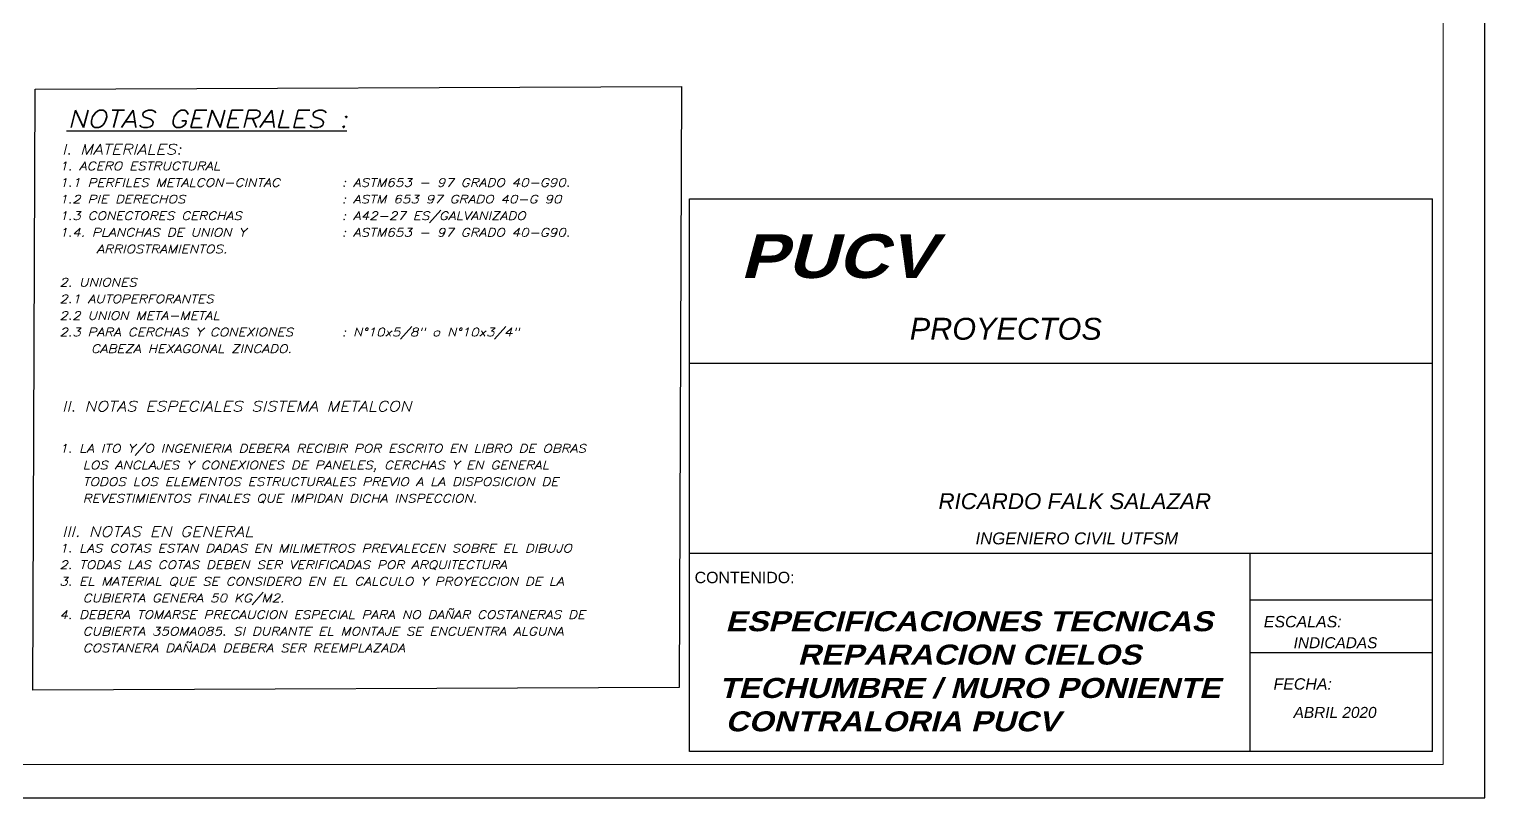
# Model space of a CAD drawing. Header units: millimetres. Extents: x 16 to 499, y 22 to 82.
# Drawn here: x 89.99 to 133.63, y 22.23 to 45.28 of the extents above; entities that cross this region are included whole.
import ezdxf
from ezdxf.enums import TextEntityAlignment as Align

# ---------------------------------------------------------------- set-up
doc = ezdxf.new("R2010")
doc.units = ezdxf.units.MM
doc.linetypes.add('DASHED2', pattern=[0.375, 0.25, -0.125])
for name, color, linetype in [('08', 8, 'Continuous'), ('2', 2, 'Continuous'), ('GC_Formato Gases Clínicos', 7, 'Continuous'), ('L-01', 8, 'Continuous')]:
    doc.layers.add(name, color=color, linetype=linetype)
doc.layers.add('MUROS', color=7, linetype='Continuous', lineweight=18)
doc.styles.add('ARIAL', font='arial.ttf', dxfattribs={"height": 35})
doc.styles.add('ROMANS', font='romans.shx', dxfattribs={"width": 0.9})
doc.styles.add('style2', font='arial.ttf')

msp = doc.modelspace()

# ---------------------------------------------------------------- linework, layer by layer
at = {"color": 5, "linetype": 'DASHED2', "lineweight": 50, "ltscale": 1.8}
msp.add_line((111.423, 24.367), (111.423, 24.367), dxfattribs=at)
at = {"color": 2}
msp.add_lwpolyline([(109.473, 25.54), (90.1, 25.461), (90.171, 43.48), (109.543, 43.559)], close=True, dxfattribs=at)
at = {"layer": '08', "linetype": 'Continuous'}
msp.add_lwpolyline([(16.224, 81.63), (16.224, 22.23), (133.626, 22.23), (133.626, 81.63), (16.224, 81.63)], dxfattribs=at)
at = {"layer": 'GC_Formato Gases Clínicos'}
for p, q in [((132.06, 23.622), (132.06, 40.191)), ((109.785, 35.26), (132.06, 35.26)), ((109.785, 29.562), (132.06, 29.562)), ((126.583, 29.562), (126.583, 23.622)), ((126.583, 28.171), (132.06, 28.171)), ((126.583, 26.592), (132.06, 26.592))]:
    msp.add_line(p, q, dxfattribs=at)
at = {"layer": 'GC_Formato Gases Clínicos', "ltscale": 0.01}
msp.add_lwpolyline([(132.06, 23.622), (109.785, 23.622), (109.785, 40.191), (132.06, 40.191)], dxfattribs=at)
at = {"layer": 'MUROS', "color": 4, "linetype": 'Continuous', "lineweight": 0}
msp.add_lwpolyline([(18.709, 80.63), (18.709, 23.23), (132.378, 23.23), (132.378, 80.63)], close=True, dxfattribs=at)

# ---------------------------------------------------------------- texts
at = {"color": 2, "style": 'ROMANS', "oblique": 15, "width": 1.2}
for s, p in [('I. MATERIALES:', (90.978, 41.673)), ('II. NOTAS ESPECIALES SISTEMA METALCON', (90.978, 33.97)), ('III. NOTAS EN GENERAL', (90.978, 30.214))]:
    msp.add_text(s, height=0.31139, dxfattribs=at).set_placement(p, align=Align.MIDDLE_LEFT)
at = {"layer": '2', "color": 2, "style": 'ROMANS', "oblique": 15, "width": 1.2}
msp.add_text('%%uNOTAS GENERALES :', height=0.517, dxfattribs=at).set_placement((91.143, 42.326, -0.05))
for s, height, p in [('1. ACERO ESTRUCTURAL', 0.24911, (90.901, 41.174)), ('1.1 PERFILES METALCON-CINTAC ', 0.24911, (90.901, 40.676)), (': ASTM653 - 97 GRADO 40-G90.', 0.24911, (99.369, 40.676)), ('1.2 PIE DERECHOS', 0.24911, (90.901, 40.178)), (': ASTM 653 97 GRADO 40-G 90', 0.24911, (99.369, 40.178)), ('1.3 CONECTORES CERCHAS', 0.24911, (90.901, 39.68)), (': A42-27 ES/GALVANIZADO', 0.24911, (99.369, 39.68)), ('1.4. PLANCHAS DE UNION Y', 0.24911, (90.901, 39.181)), (': ASTM653 - 97 GRADO 40-G90.', 0.24911, (99.369, 39.181)), ('ARRIOSTRAMIENTOS.', 0.24911, (92.013, 38.683)), ('2. UNIONES', 0.2491, (90.901, 37.687)), ('2.1 AUTOPERFORANTES', 0.24911, (90.901, 37.189)), ('2.2 UNION META-METAL', 0.24911, (90.901, 36.69)), ('2.3 PARA CERCHAS Y CONEXIONES', 0.24911, (90.901, 36.192)), (': N%%D10x5/8" o N%%D10x3/4"', 0.24911, (99.369, 36.192)), ('CABEZA HEXAGONAL ZINCADO.', 0.24911, (91.845, 35.694)), ('1. LA ITO Y/O INGENIERIA DEBERA RECIBIR POR ESCRITO EN LIBRO DE OBRAS', 0.24911, (90.901, 32.705)), ('LOS ANCLAJES Y CONEXIONES DE PANELES, CERCHAS Y EN GENERAL ', 0.24911, (91.599, 32.206)), ('TODOS LOS ELEMENTOS ESTRUCTURALES PREVIO A LA DISPOSICION DE', 0.24911, (91.599, 31.708)), ('REVESTIMIENTOS FINALES QUE IMPIDAN DICHA INSPECCION.', 0.24911, (91.599, 31.21)), ('1. LAS COTAS ESTAN DADAS EN MILIMETROS PREVALECEN SOBRE EL DIBUJO', 0.24911, (90.901, 29.715)), ('2. TODAS LAS COTAS DEBEN SER VERIFICADAS POR ARQUITECTURA', 0.24911, (90.901, 29.217)), ('3. EL MATERIAL QUE SE CONSIDERO EN EL CALCULO Y PROYECCION DE LA', 0.24911, (90.901, 28.719)), ('CUBIERTA GENERA 50 KG/M2.', 0.24911, (91.599, 28.221)), ('4. DEBERA TOMARSE PRECAUCION ESPECIAL PARA NO DAÑAR COSTANERAS DE', 0.24911, (90.901, 27.722)), ('CUBIERTA 35OMA085. SI DURANTE EL MONTAJE SE ENCUENTRA ALGUNA', 0.24911, (91.599, 27.224)), ('COSTANERA DAÑADA DEBERA SER REEMPLAZADA', 0.24911, (91.599, 26.726))]:
    msp.add_text(s, height=height, dxfattribs=at).set_placement(p, align=Align.MIDDLE_LEFT)
at = {"layer": 'GC_Formato Gases Clínicos'}
for s, insert, char_height, width, attachment_point, style in [('\\A1;{\\fArial|b0|i1|c0|p34;RICARDO FALK SALAZAR}', (117.249, 31.121), 0.47847, 9.30777, 4, 'style2'), ('\\A1;{\\fArial|b0|i1|c0|p34;INGENIERO CIVIL UTFSM}', (118.36, 30.007), 0.35886, 6.98083, 4, 'style2'), ('\\A1;CONTENIDO:', (111.438, 28.835), 0.34155, 9.30777, 5, 'ARIAL'), ('\\A1;\\pi0.55868;{\\fArial Black|b0|i1|c0|p34;\\H0.8x;ESPECIFICACIONES TECNICAS \\P\\pi2.7256;REPARACION CIELOS \\P\\pi0.36264;TECHUMBRE / MURO PONIENTE \\P\\pi2.7946;CONTRALORIA PUCV     \\H1.25x;      }\\P\\pi0; ', (110.302, 25.446), 0.75, 15.42159, 4, 'style2'), ('\\A1;{\\fArial|b0|i1|c0|p34;ESCALAS:}', (128.166, 27.511), 0.34155, 9.30777, 5, 'ARIAL'), ('\\A1; {\\fArial|b0|i1|c0|p34;\\H0.68969x;INDICADAS}', (127.708, 26.879), 0.47847, 9.30777, 4, 'style2'), ('\\A1;{\\fArial|b0|i1|c0|p34;FECHA:}', (128.166, 25.643), 0.34155, 9.30777, 5, 'ARIAL'), ('\\A1; {\\fArial|b0|i1|c0|p34;\\H0.68969x;ABRIL 2020}', (127.708, 24.79), 0.47847, 9.30777, 4, 'style2')]:
    msp.add_mtext(s, dxfattribs=dict(at, insert=insert, char_height=char_height, width=width, attachment_point=attachment_point, style=style))
at = {"layer": 'L-01', "color": 2, "insert": (111.307, 39.128), "char_height": 1.31227, "attachment_point": 1}
msp.add_mtext_dynamic_manual_height_columns('{\\fArial Black|b0|i1|c0|p34;\\C7;PUCV}', width=1265.56413, gutter_width=1, heights=[0], dxfattribs=at)
at = {"layer": 'L-01', "color": 7, "true_color": 0xddf6fe, "insert": (116.39, 36.621), "char_height": 0.65613, "width": 7.16486, "attachment_point": 1}
msp.add_mtext('\\A1;{\\fArial|b0|i1|c0|p34;PROYECTOS}', dxfattribs=at)

doc.saveas('drawing.dxf')
